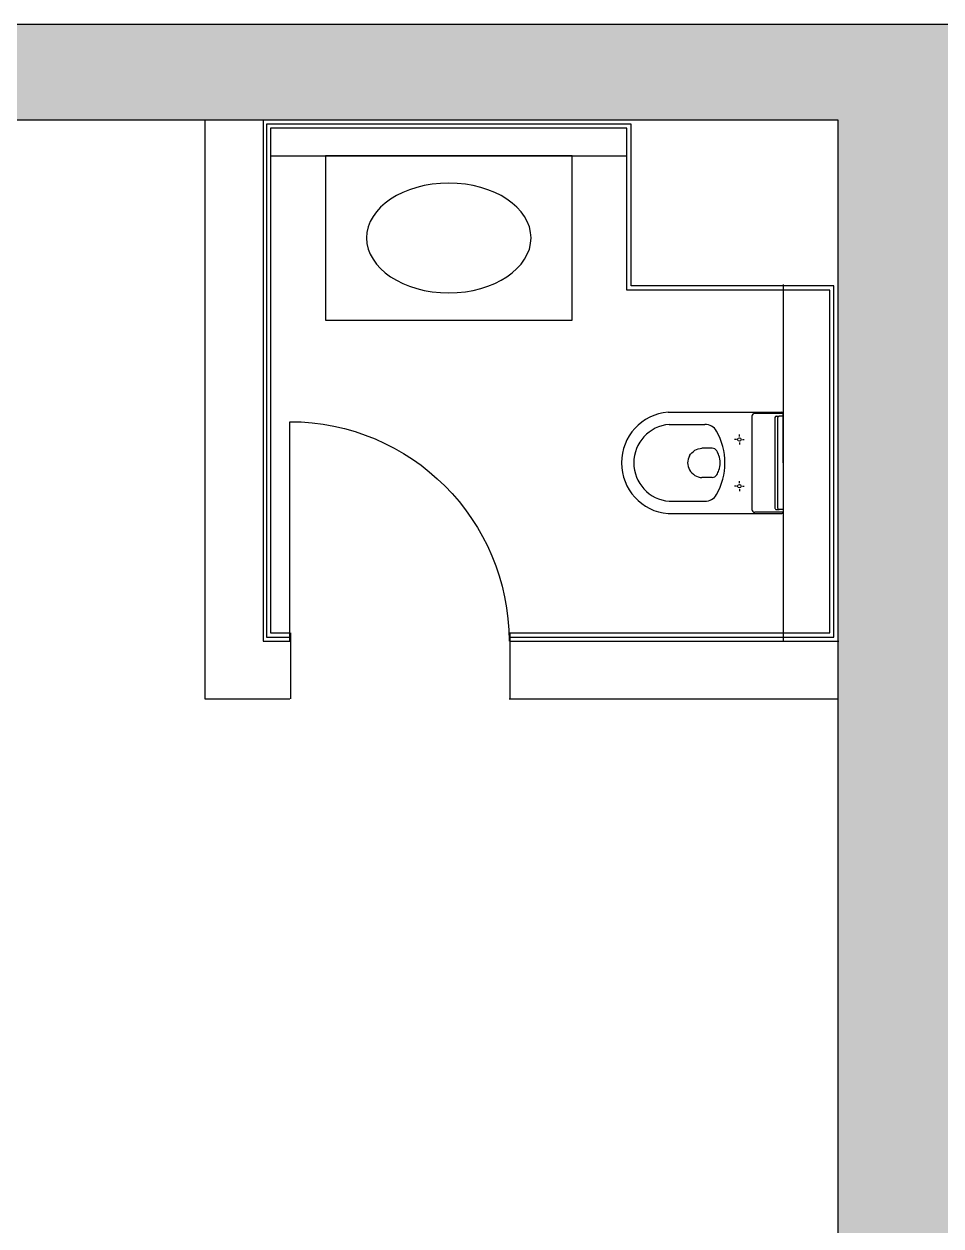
# Model space of a CAD drawing. Header units: centimetres. Extents: x 4942 to 11683, y -41622 to -36787.
# Drawn here: x 6538.4 to 6872.9, y -38160 to -37721.8 of the extents above; entities that cross this region are included whole.
import ezdxf

# ---------------------------------------------------------------- set-up
doc = ezdxf.new("R2010")
doc.units = ezdxf.units.CM
doc.header["$LTSCALE"] = 0.75
doc.header["$MEASUREMENT"] = 0
for name, color, linetype in [('V-0_Hatch_Concrete', 252, 'Continuous'), ('V-2_Column', 160, 'Continuous'), ('V-2_Wall', 4, 'Continuous'), ('V-3_Door', 21, 'Continuous'), ('V-4_Floor_Ceramic', 171, 'Continuous'), ('V-4_Plaster', 223, 'Continuous'), ('V-4_Wall_Ceramic', 171, 'Continuous'), ('V-6_Sanitary', 191, 'Continuous')]:
    doc.layers.add(name, color=color, linetype=linetype)
pattern_1 = [(325.927958, (24750.571, 43015.336), (7.0029358, 10.3541726), []), (325.927958, (24752.247, 43006.657), (7.0029358, 10.3541726), [6.25, -3.125])]

# ---------------------------------------------------------------- blocks, each defined once
blk = doc.blocks.new('1. BLOK TIP ZEMIN KAT PLANI_XREF$0$A$C17EE77D4')
at = {"linetype": 'Continuous'}
for p, q in [((0, 170), (0, 584.9)), ((185, 590), (5, 590)), ((5, 590), (5, 486)), ((15, 590), (15, 575)), ((15, 565), (15, 575)), ((350, 570), (20, 570)), ((185, 590), (365, 590)), ((355, 590), (355, 575)), ((355, 565), (355, 575)), ((365, 590), (365, 486)), ((370, 170), (370, 584.9)), ((20, 560), (350, 560)), ((15, 476), (355, 476)), ((100, 441), (100, 448)), ((270, 441), (270, 448)), ((89, 430), (82, 430)), ((100, 419), (100, 412)), ((111, 430), (118, 430)), ((259, 430), (252, 430)), ((270, 419), (270, 412)), ((281, 430), (288, 430)), ((131.7, 330.6), (131.7, 293.5)), ((238.3, 330.6), (238.3, 293.5)), ((44.9, 173.7), (44.9, 304.1)), ((325.1, 173.7), (325.1, 304.1))]:
    blk.add_line(p, q, dxfattribs=at)
for centre in [(100, 430), (270, 430)]:
    blk.add_circle(centre, 6.53, dxfattribs=at)
for centre, radius, start, end in [((5, 585), 5, 90, 180), ((5, 585), 5, 90, 180), ((20, 575), 5, 180, 270), ((350, 575), 5, 270, 0), ((365, 585), 5, 0, 90), ((365, 585), 5, 0, 90), ((20, 565), 5, 180, 270), ((350, 565), 5, 270, 0), ((15, 486), 10, 180, 270), ((355, 486), 10, 270, 0), ((184.2, 145.2), 232.2, 89.7925, 119.6609), ((192.1, 260.5), 100.9, 109.893, 119.9905), ((185, 280.2), 80, 70.107, 109.893), ((185.8, 145.2), 232.2, 60.3391, 90.2075), ((177.9, 260.5), 100.9, 60.0095, 70.107), ((94.9, 304.1), 50, 120.8262, 180), ((151.7, 330.6), 20, 119.9905, 180), ((218.3, 330.6), 20, 0, 60.0095), ((275.1, 304.1), 50, 0, 59.1738), ((185, 291.4), 50, 239.8464, 300.1536), ((184.7, 185.3), 185.3, 184.7389, 270.0989), ((184.7, 185.3), 140.3, 184.7389, 270.0989), ((185.3, 185.3), 185.3, 269.9011, 355.2611), ((185.3, 185.3), 140.3, 269.9011, 355.2611)]:
    blk.add_arc(centre, radius, start, end, dxfattribs=at)
at = {"linetype": 'Continuous', "extrusion": (0, 0, -1)}
blk.add_ellipse((196.7, 293.5), major_axis=(-65, 0), ratio=0.846154, start_param=-0.969153, end_param=0, dxfattribs=at)
at = {"linetype": 'Continuous'}
blk.add_ellipse((173.3, 293.5), major_axis=(-65, 0), ratio=0.846154, start_param=2.17244, end_param=3.141593, dxfattribs=at)

msp = doc.modelspace()

# ---------------------------------------------------------------- hatches: boundary and pattern name
at = {"layer": 'V-0_Hatch_Concrete'}
h = msp.add_hatch(dxfattribs=at)
h.set_pattern_fill('ANSI33', color=256, scale=50, angle=-79.072)
h.set_pattern_definition(pattern_1)
h.paths.add_polyline_path([(6151.34, -37721.76), (7170.34, -37721.76), (7170.34, -37756.76), (6880.34, -37756.76), (6880.34, -37919.26), (7170.34, -37919.26), (7170.34, -37954.26), (6880.34, -37954.26), (6880.34, -38516.76), (7170.34, -38516.76), (7170.34, -38551.76), (6835.34, -38551.76), (6835.34, -37756.76), (6151.34, -37756.76)])
h = msp.add_hatch(dxfattribs=at)
h.set_pattern_fill('ANSI33', color=256, scale=50, angle=-79.072)
h.set_pattern_definition(pattern_1)
h.paths.add_polyline_path([(6151.35, -37721.76), (7170.35, -37721.76), (7170.35, -37756.76), (6880.35, -37756.76), (6880.35, -37919.26), (7170.35, -37919.26), (7170.35, -37954.26), (6880.35, -37954.26), (6880.35, -38516.76), (7170.35, -38516.76), (7170.35, -38551.76), (6835.35, -38551.76), (6835.35, -37756.76), (6151.35, -37756.76)])

# ---------------------------------------------------------------- linework, layer by layer
at = {"layer": 'V-2_Column'}
for points in [[(6151.34, -37721.76), (7170.34, -37721.76), (7170.34, -37756.76), (6880.34, -37756.76), (6880.34, -37919.26), (7170.34, -37919.26), (7170.34, -37954.26), (6880.34, -37954.26), (6880.34, -38516.76), (7170.34, -38516.76), (7170.34, -38551.76), (6835.34, -38551.76), (6835.34, -37756.76), (6151.34, -37756.76)], [(6151.35, -37721.76), (7170.35, -37721.76), (7170.35, -37756.76), (6880.35, -37756.76), (6880.35, -37919.26), (7170.35, -37919.26), (7170.35, -37954.26), (6880.35, -37954.26), (6880.35, -38516.76), (7170.35, -38516.76), (7170.35, -38551.76), (6835.35, -38551.76), (6835.35, -37756.76), (6151.35, -37756.76)]]:
    msp.add_lwpolyline(points, close=True, dxfattribs=at)
at = {"layer": 'V-2_Wall'}
for p, q in [((6625.65, -37756.75), (6625.64, -37946.75)), ((6635.64, -37943.76), (6635.64, -37967.76)), ((6715.64, -37943.76), (6715.64, -37967.76)), ((6625.64, -37946.75), (6635.64, -37946.76)), ((6715.64, -37946.76), (6835.64, -37946.77))]:
    msp.add_line(p, q, dxfattribs=at)
at = {"layer": 'V-3_Door'}
msp.add_lwpolyline([(6635.34, -37946.76), (6635.34, -37866.76, -0.414213), (6715.34, -37946.76)], format="xyb", dxfattribs=at)
at = {"layer": 'V-4_Floor_Ceramic'}
msp.add_lwpolyline([(6715.34, -37943.76), (6832.34, -37943.76), (6832.34, -37818.76), (6758.34, -37818.76), (6758.34, -37759.76), (6628.34, -37759.76), (6628.34, -37943.76), (6635.34, -37943.76)], dxfattribs=at)
at = {"layer": 'V-4_Plaster'}
for points in [[(6604.34, -37756.76), (6604.34, -37967.76), (6635.34, -37967.76)], [(6715.34, -37945.26), (6833.84, -37945.26), (6833.84, -37817.26), (6759.84, -37817.26), (6759.84, -37758.26), (6626.84, -37758.26), (6626.84, -37945.26), (6635.34, -37945.26)], [(6715.34, -37967.76), (6835.35, -37967.76)]]:
    msp.add_lwpolyline(points, dxfattribs=at)
at = {"layer": 'V-4_Wall_Ceramic'}
msp.add_line((6815.34, -37816.76), (6815.34, -37946.76), dxfattribs=at)
msp.add_lwpolyline([(6628.34, -37769.76), (6758.34, -37769.76)], dxfattribs=at)
at = {"layer": 'V-6_Sanitary'}
msp.add_lwpolyline([(6648.34, -37829.76), (6738.34, -37829.76), (6738.34, -37769.76), (6648.34, -37769.76)], close=True, dxfattribs=at)
at = {"layer": 'V-6_Sanitary', "extrusion": (0, 0, -1)}
msp.add_ellipse((6693.34, -37799.76), major_axis=(30, 0), ratio=0.666667, dxfattribs=at)

# ---------------------------------------------------------------- block references
at = {"layer": 'V-6_Sanitary', "extrusion": (-8.29653e-05, -2.246e-05, 1), "xscale": 0.1000000000000047, "yscale": 0.1000000000000047, "zscale": 0.1000000000000047, "rotation": 269.9998994625857}
msp.add_blockref('1. BLOK TIP ZEMIN KAT PLANI_XREF$0$A$C17EE77D4', (6756.34, -37863.26, 0.29), dxfattribs=at)

doc.saveas('drawing.dxf')
